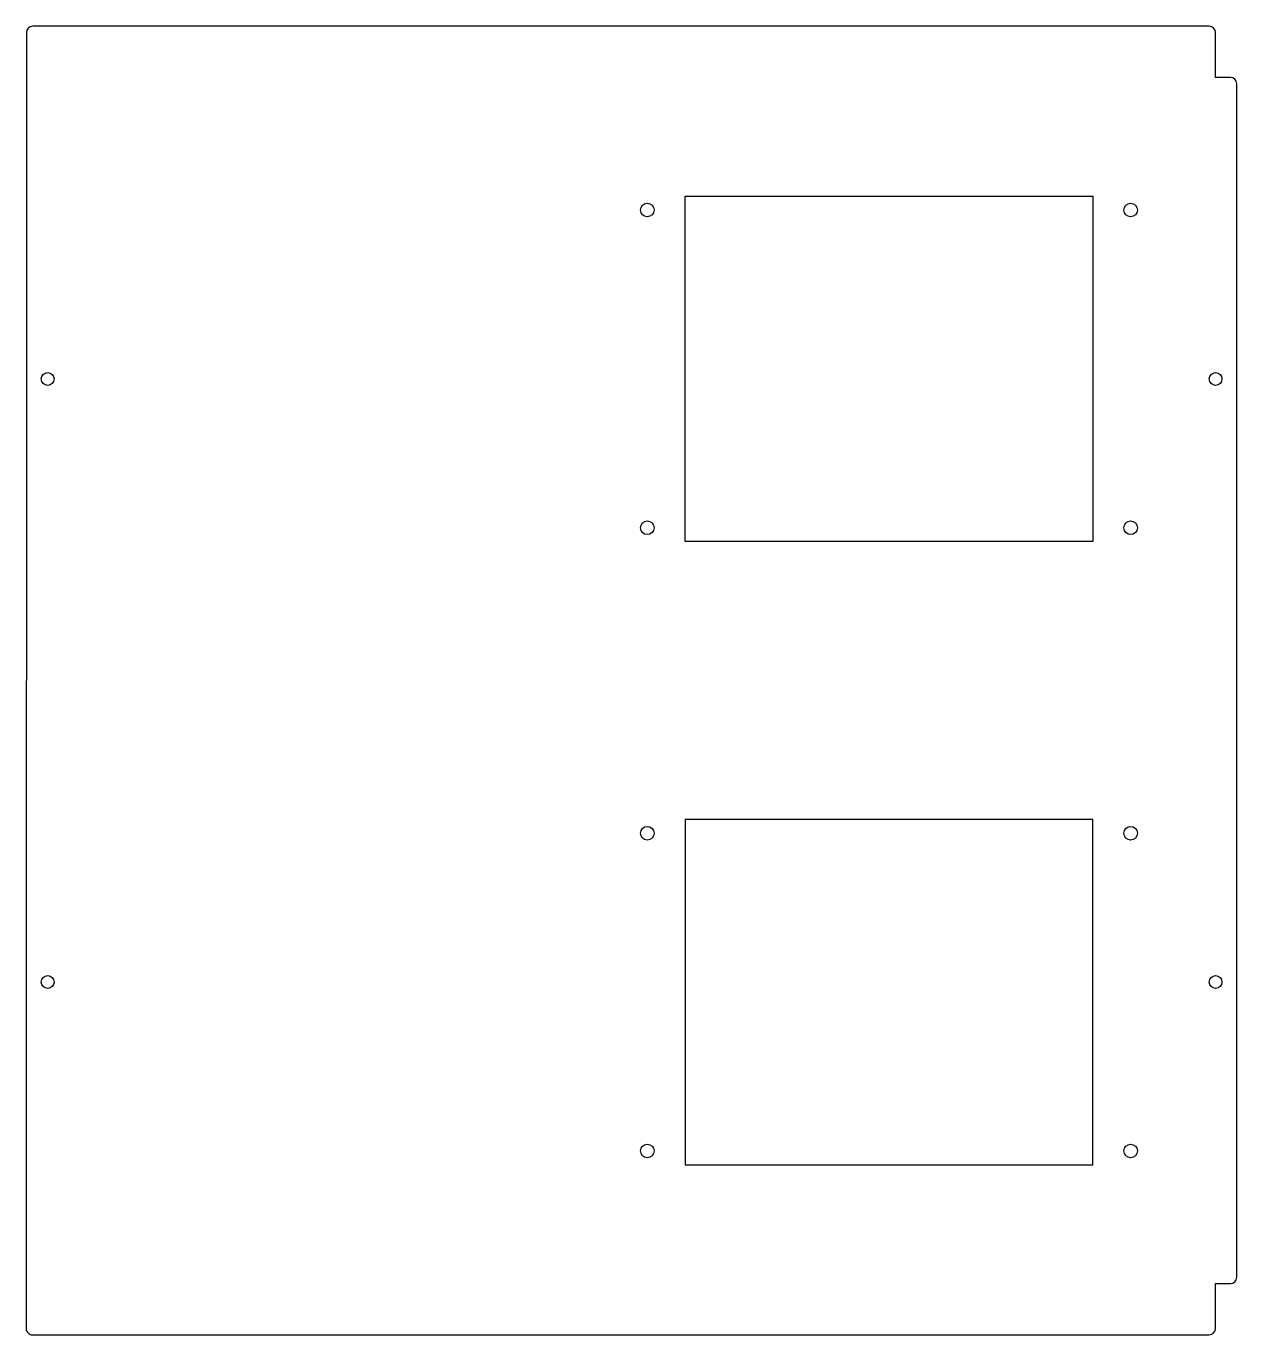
# Model space of a CAD drawing. Header units: millimetres. Extents: x -294 to -10, y -153 to 153.
import ezdxf

# ---------------------------------------------------------------- set-up
doc = ezdxf.new("R2010")
doc.units = ezdxf.units.MM

msp = doc.modelspace()

# ---------------------------------------------------------------- linework, layer by layer
at = {"color": 7, "linetype": 'Continuous', "lineweight": 25}
for p, q in [((-16.55, 153.45), (-292.45, 153.45)), ((-293.95, 151.95), (-294, -151.95)), ((-15.05, 141.45), (-15.05, 151.95)), ((-11.55, 141.45), (-15.05, 141.45)), ((-10.05, -139.95), (-10.05, 139.95)), ((-139.47, 32.58), (-139.47, 113.58)), ((-139.47, 113.58), (-43.8, 113.58)), ((-43.8, 113.58), (-43.8, 32.58)), ((-43.8, 32.58), (-139.47, 32.58)), ((-139.47, -32.58), (-139.47, -113.58)), ((-43.8, -32.58), (-139.47, -32.58)), ((-43.8, -113.58), (-43.8, -32.58)), ((-139.47, -113.58), (-43.8, -113.58)), ((-15.05, -141.45), (-11.55, -141.45)), ((-15.05, -151.95), (-15.05, -141.45)), ((-292.5, -153.45), (-16.55, -153.45))]:
    msp.add_line(p, q, dxfattribs=at)
for centre, radius in [((-148.32, 110.33), 1.6), ((-34.95, 110.33), 1.6), ((-288.95, 70.72), 1.5), ((-15.03, 70.72), 1.5), ((-148.32, 35.83), 1.6), ((-34.95, 35.83), 1.6), ((-148.32, -35.83), 1.6), ((-34.95, -35.83), 1.6), ((-288.95, -70.72), 1.5), ((-15.03, -70.72), 1.5), ((-148.32, -110.33), 1.6), ((-34.95, -110.33), 1.6)]:
    msp.add_circle(centre, radius, dxfattribs=at)
for centre, start, end in [((-292.45, 151.95), 90, 179.9907), ((-16.55, 151.95), 0, 90), ((-11.55, 139.95), 0, 90), ((-11.55, -139.95), 270, 360), ((-292.5, -151.95), 179.9907, 270), ((-16.55, -151.95), 270, 0)]:
    msp.add_arc(centre, 1.5, start, end, dxfattribs=at)

doc.saveas('drawing.dxf')
